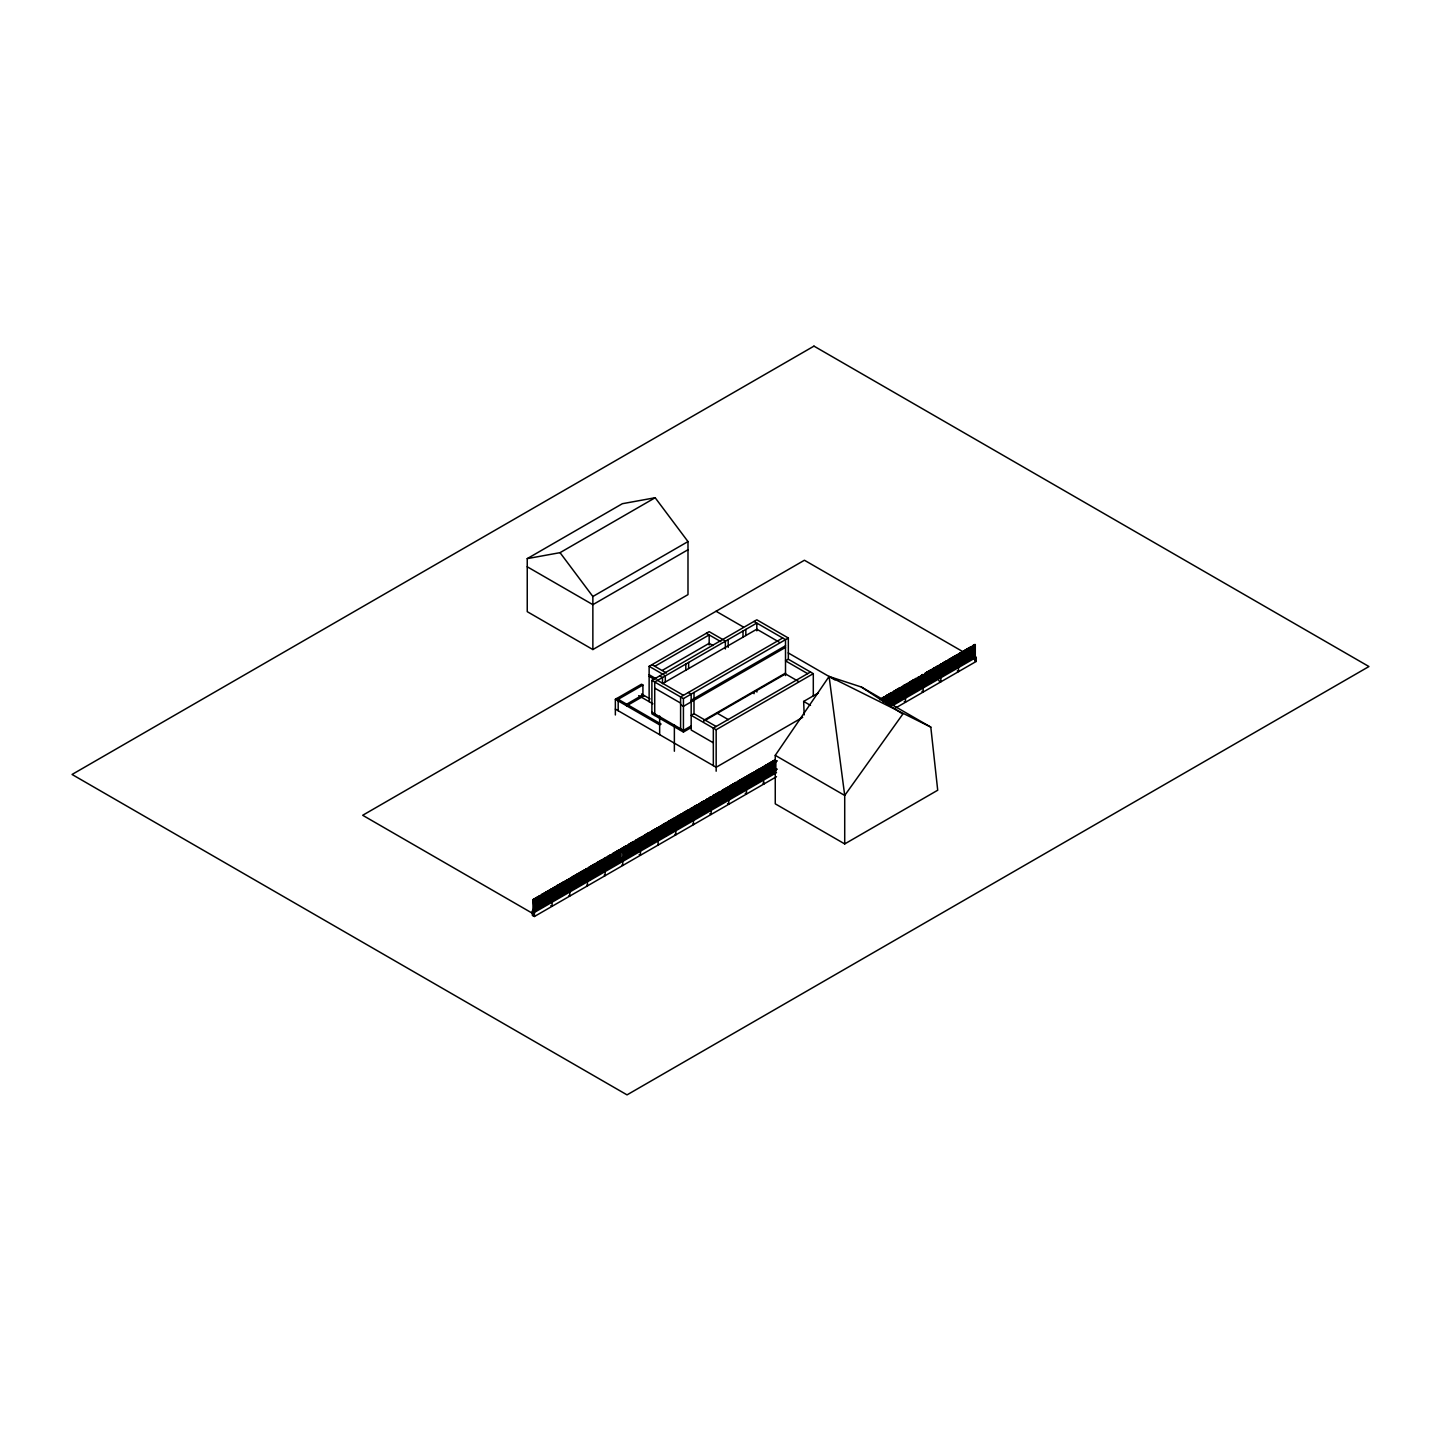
<?xml version="1.0" encoding="UTF-8"?>
<svg xmlns="http://www.w3.org/2000/svg" width="1441" height="1441" viewBox="0 0 1441 1441"><rect width="100%" height="100%" fill="white"/><g stroke="black" fill="none" stroke-linecap="round" stroke-linejoin="round"><path stroke-width="1.5" d="M775.258 755.354L829.097 676.477L861.34 687.015L930.796 727.111L937.713 790.226L844.714 843.922L775.258 803.826L775.258 755.354L844.714 795.45L844.714 843.922M527.244 558.622L622.368 503.702L655.169 497.739L687.987 541.582L687.987 594.629L592.863 649.549L527.244 611.668L527.244 558.622L560.045 552.66L655.169 497.739M592.863 649.549L592.863 596.502L687.987 541.582M687.987 549.741L592.863 604.662L527.244 566.781M649.134 701.659L649.134 666.318L709.17 631.644L724.211 640.344M654.79 666.318L709.17 634.923L709.17 644.956M662.554 670.245L709.17 643.316L713.043 645.568M615.361 714.97L615.361 699.299L641.515 684.205L642.92 685.015L642.92 694.814L625.808 704.703M618.189 699.299L642.92 685.015M691.176 727.561L683.43 732.046L651.89 713.853L651.89 680.386L756.813 619.81L788.335 638.021L788.335 659.239L813.3 673.649L813.3 695.733M619.612 700.11L618.189 700.938L618.189 710.719M626.601 705.856L644.343 695.625M782.679 638.021L680.602 696.958L680.602 730.407M651.89 680.386L683.43 698.579L788.335 638.021M691.176 700.218L785.507 645.766M785.507 647.405L683.43 706.342L680.602 704.703M716.159 726.48L694.004 713.691L691.176 715.33L716.159 729.74L813.3 673.649M788.335 659.239L785.507 660.861L807.644 673.649M691.176 725.94L683.43 730.407L651.89 712.214M703.748 720.32L785.507 673.109M703.73 721.148L785.507 673.92L798.422 681.377M810.472 672.01L713.331 728.101L713.331 765.657M804.168 714.916L803.664 701.425L818.362 692.941M802.691 717.33L716.159 767.278L615.361 709.098M533.188 915.774L533.368 899.346L533.548 915.972M550.678 889.349L552.696 888.593L549.165 890.304L550.858 889.655L550.678 901.598L552.101 902.21L552.101 906.281L550.858 905.578M566.979 892.501L565.286 893.168L566.979 892.501L566.835 880.109L570.366 878.398L567.124 880.271L567.322 892.303L570.582 890.43L570.294 878.848L568.889 879.658L570.294 878.848M586.379 868.743L586.559 881.298M604.391 858.746L604.229 871.085M621.359 848.551C627.069 845.885 616.208 851.397 621.719 848.749M674.37 830.178L674.37 817.948L676.387 817.191L672.857 818.902L674.73 818.146M692.581 820.091L692.04 807.735L694.058 806.978L690.527 808.689L692.22 808.041M709.819 809.716L710.071 797.341L709.711 809.788M727.921 799.683L727.381 787.326L729.398 786.588L725.868 788.299L727.561 787.633M745.411 776.933C739.809 780.5 750.473 774.465 745.375 777.023L745.754 789.38M762.829 779.113L763.082 766.72L762.721 779.167M886.413 695.517L886.935 703.784M904.426 685.123C898.842 688.69 909.505 682.656 904.408 685.214L904.426 697.768M904.426 686.745L921.754 676.748C925.68 671.272 918.511 677.828 921.934 675.415M939.532 677.09L939.766 664.715L939.946 677.252M957.617 667.057L957.094 654.718L959.112 653.962L955.563 655.673L957.274 655.025M533.332 899.454L535.025 898.806L534.953 910.676L532.305 911.18L532.305 915.269L534.431 916.494L776.501 776.717M541.78 894.573C538.952 892.105 543.905 923.663 542.338 894.987L544.032 894.339L542.338 894.987M557.685 885.386C554.857 882.919 559.81 914.477 558.243 885.801L559.955 885.152L558.243 885.801M566.493 880.307C564.62 879.875 568.511 886.179 566.493 891.727L565.07 892.555M573.608 876.2C570.78 873.732 575.734 905.29 574.166 876.614L575.86 875.966L574.166 876.614M580.633 872.129C578.291 870.778 584.596 882.991 579.228 884.378M586.343 868.851C591.458 866.437 581.011 871.715 586.199 869.247M589.513 867.014C586.685 864.546 591.639 896.104 590.071 867.428L591.765 866.78L590.071 867.428M596.556 862.961C594.25 861.862 600.231 872.616 595.421 875.353M603.869 859.052C598.681 861.52 609.129 856.242 604.013 858.638M605.778 857.629C608.66 854.351 603.203 867.176 605.922 870.022L602.392 871.751L605.922 870.022M612.461 853.774C610.588 853.324 614.478 859.629 612.461 865.194L611.056 866.005L612.461 865.194M628.366 844.588C626.493 844.138 630.383 850.442 628.366 856.008L626.961 856.819L628.366 856.008M635.409 840.517C633.536 840.085 637.426 846.389 635.409 851.937L633.986 852.766L635.409 851.937M639.354 838.248C644.469 835.834 633.842 841.202 639.39 838.554M644.289 835.402C642.416 834.969 646.307 841.256 644.289 846.822L642.866 847.632M651.314 831.331C649.441 830.899 653.331 837.203 651.314 842.751L649.909 843.579M657.024 828.035L658.717 827.386L658.645 839.256L655.673 841.31L658.933 839.419L658.987 827.638L660.68 826.99L658.987 827.638M660.194 826.215C658.321 825.783 662.212 832.069 660.194 837.635L658.771 838.446L660.194 837.635M660.536 826.017L662.23 825.351L660.825 826.179L660.68 838.41L659.276 839.22L660.41 838.248L660.825 826.179M667.237 822.145C665.364 821.712 669.254 828.017 667.237 833.564L665.814 834.393M683.142 812.958C681.269 812.526 685.159 818.83 683.142 824.378L681.719 825.207L683.142 824.378M690.185 808.905C688.312 808.455 692.202 814.759 690.185 820.325L688.762 821.136L690.185 820.325M699.047 803.772C697.174 803.339 701.065 809.644 699.047 815.192L697.642 816.02M699.389 803.574C702.289 800.295 696.832 813.12 699.551 815.966L697.858 816.633L699.263 815.804L699.335 803.934M706.09 799.719C704.217 799.287 708.107 805.573 706.09 811.139L704.667 811.949L706.09 811.139M710.035 797.431C715.15 795.018 704.703 800.313 709.891 797.846M713.205 795.612C710.377 793.126 715.33 824.702 713.763 796.008L715.457 795.36L713.763 796.008M721.995 790.533C720.122 790.1 724.012 796.387 721.995 801.953L720.59 802.763M737.918 781.346C736.045 780.914 739.935 787.2 737.918 792.766L736.495 793.577L737.918 792.766M753.823 772.16C751.95 771.728 755.841 778.014 753.823 783.58L752.4 784.39M754.165 771.962L755.859 771.295L754.454 772.124L754.309 784.354L752.904 785.165L754.039 784.192L754.454 772.124M760.848 768.089C758.993 767.657 762.883 773.961 760.848 779.509L759.443 780.338L760.848 779.509M763.046 766.828C768.161 764.432 757.534 769.782 763.082 767.134M767.963 763.982C765.621 762.631 771.926 774.826 766.558 776.231M879.622 699.533L881.316 698.867L879.893 699.696M881.37 698.507L883.063 697.858L881.658 698.669M886.413 703.37L886.593 695.427C892.033 692.995 881.19 698.381 886.773 695.733M893.42 691.554C891.547 691.122 895.437 697.426 893.42 702.974L892.015 703.802M902.21 686.474C900.355 686.042 904.227 692.346 902.21 697.912L900.805 698.723L902.21 697.912M909.325 682.368C907.47 681.935 911.342 688.24 909.325 693.787L907.92 694.616M916.368 678.315C914.062 677.216 920.06 687.969 915.233 690.707M918.133 677.288C916.26 676.856 920.151 683.16 918.133 688.726L916.71 689.537L918.133 688.726M918.475 677.09L920.169 676.441L918.764 677.252L918.619 689.5L917.215 690.311L918.331 689.338L918.764 677.252M925.248 673.181C923.375 672.749 927.265 679.053 925.248 684.601L923.825 685.43L925.248 684.601M932.273 669.128C930.4 668.696 934.29 674.982 932.273 680.548L930.868 681.359L932.273 680.548M934.38 667.904C937.334 664.643 931.607 677.306 934.254 680.152L932.831 680.963L934.525 680.314L934.597 668.516L936.29 667.867L934.597 668.516M939.73 664.805C944.864 662.41 934.416 667.687 939.604 665.22M941.495 663.797L943.189 663.148L941.784 663.959L941.639 676.207L938.397 678.081L941.369 676.027L941.784 663.959M948.196 659.942C946.323 659.51 950.213 665.796 948.196 671.362L946.773 672.172L948.196 671.362M962.678 651.566L964.389 650.918L964.317 662.788L963.182 663.761L964.587 662.95L964.659 651.17L966.353 650.503L964.659 651.17M971.414 646.847L969.721 647.495L971.414 646.847L971.63 658.879L969.937 659.546L971.63 658.879M972.891 645.676C970.405 643.767 974.44 675.667 971.702 647.099L973.395 646.451L971.702 647.099M973.395 657.871L973.233 645.478L974.945 644.415L974.945 660.735L976.169 661.455L976.169 657.366L974.062 656.141M533.548 899.652L535.025 898.806M658.717 827.386L655.187 829.097L656.88 828.449M964.389 650.918L962.966 651.728L804.42 560.243L362.682 815.282L532.305 913.216M973.233 645.478L975.287 644.613L975.287 660.933M535.295 899.04C538.25 895.816 532.558 908.01 535.241 910.838L533.368 911.595M537.061 898.031C540.015 894.789 534.323 906.983 537.007 909.829L535.295 910.478L537.007 909.829M538.826 897.023L540.519 896.356L540.519 907.794C536.809 911.18 536.809 896.302 540.519 896.356M540.573 895.996C543.473 892.772 538.051 904.768 540.861 907.596L542.284 906.767M544.104 893.978C547.04 890.736 541.366 902.931 544.032 905.759L542.338 906.407L544.032 905.759M545.851 892.952C548.805 889.709 543.113 901.904 545.797 904.75L544.104 905.398L545.797 904.75M547.616 891.943C550.57 888.701 544.878 900.895 547.562 903.723L545.851 904.372L547.562 903.723M549.381 890.916C552.317 887.692 546.625 899.886 549.309 902.714L547.616 903.363L549.309 902.714M552.624 889.043C550.75 888.611 554.641 894.915 552.624 900.463L549.381 902.354L552.912 900.643L552.966 888.845L554.677 888.196L552.966 888.845M554.731 887.836L556.424 887.17L556.424 898.608C552.732 901.994 552.732 887.116 556.424 887.17M556.496 886.809C559.378 883.585 553.974 895.582 556.766 898.409L558.189 897.581M560.009 884.792C562.945 881.55 557.271 893.744 559.955 896.572L558.243 897.221L559.955 896.572M561.774 883.765C564.71 880.523 559.018 892.718 561.702 895.563L560.009 896.212L561.702 895.563M563.521 882.757C566.475 879.514 560.783 891.709 563.467 894.537L561.774 895.185L563.467 894.537M565.286 881.73C568.222 878.506 562.548 890.7 565.232 893.528L563.521 894.177L565.232 893.528M570.636 878.65L572.347 877.983L572.347 889.421C568.637 892.808 568.637 877.929 572.347 877.983M572.401 877.623C575.283 874.399 569.879 886.395 572.689 889.223L574.094 888.395M575.914 875.606C578.868 872.363 573.176 884.558 575.86 887.386L574.166 888.034L575.86 887.386M577.679 874.579C580.615 871.337 574.941 883.531 577.625 886.377L575.914 887.026L577.625 886.377M579.444 873.57C582.38 870.328 576.688 882.522 579.372 885.35L577.679 885.999L579.372 885.35M581.191 872.544C584.145 869.319 578.453 881.514 581.137 884.342L579.444 884.99L580.849 884.18L580.921 872.309M582.957 871.535L584.65 870.886L584.65 882.306C580.957 885.693 580.957 870.814 584.65 870.886M584.722 870.526C588.072 866.059 579.678 888.16 588.252 880.235C590.972 875.083 585.316 867.752 588.252 868.797M588.306 868.437C591.188 865.212 585.785 877.209 588.594 880.037L590.017 879.208M591.837 866.419C594.773 863.177 589.081 875.371 591.765 878.199L590.071 878.848L591.765 878.199M593.584 865.393C596.538 862.15 590.846 874.345 593.53 877.191L591.837 877.839L593.53 877.191M595.349 864.384C598.285 861.142 592.611 873.336 595.277 876.164L593.584 876.83L595.277 876.164M597.114 863.357C600.05 860.133 594.358 872.327 597.042 875.155L595.349 875.804L596.754 874.993L596.826 863.123M598.862 862.348L600.555 861.7L600.555 873.12C596.862 876.506 596.862 861.628 600.555 861.7M600.627 861.34C603.995 856.963 596.124 875.732 602.32 872.111L602.392 860.313L604.085 859.665L602.392 860.313M607.4 857.431C605.526 856.999 609.417 863.303 607.4 868.851L605.977 869.662L607.67 869.013L607.742 857.233L609.435 856.566L607.742 857.233M609.507 856.206C612.443 852.982 606.751 865.158 609.435 868.004L607.742 868.653L609.435 868.004M611.254 855.197C614.208 851.955 608.516 864.15 611.2 866.978L609.507 867.644L611.2 866.978M613.019 854.171C615.955 850.947 610.282 863.141 612.947 865.969L611.254 866.617L612.677 865.807L612.749 853.937M614.785 853.162L616.478 852.514L616.478 863.934C612.767 867.32 612.767 852.442 616.478 852.514M616.532 852.153C619.9 847.776 612.029 866.545 618.225 862.925L618.297 851.127L619.99 850.478L618.297 851.127M620.062 850.118C622.998 846.876 617.306 859.07 619.99 861.898L618.297 862.565L619.99 861.898M623.305 848.245C621.431 847.812 625.322 854.117 623.305 859.665L620.062 861.538L623.593 859.827L623.647 848.047L625.34 847.38L623.647 848.047M625.412 847.02C628.348 843.796 622.674 855.972 625.34 858.818L623.647 859.466L625.34 858.818M627.177 846.011C630.113 842.769 624.421 854.963 627.105 857.791L625.412 858.458L627.105 857.791M628.924 844.984C631.879 841.76 626.187 853.955 628.87 856.783L627.177 857.431L628.582 856.62L628.654 844.75M630.69 843.976L632.383 843.327L632.383 854.747C628.69 858.134 628.69 843.255 632.383 843.327M632.455 842.967C635.805 838.59 627.952 857.359 634.148 853.738L634.202 841.94L635.895 841.292L634.202 841.94M635.967 840.932C638.903 837.689 633.229 849.884 635.895 852.712L634.202 853.378L635.625 852.55L635.697 840.679M637.733 839.923C640.669 836.681 634.977 848.875 637.661 851.703L635.967 852.351L637.661 851.703M640.975 838.032C639.102 837.599 642.992 843.904 640.975 849.47L637.733 851.343L641.263 849.632L641.317 837.833L643.01 837.185L641.317 837.833M643.082 836.825C646.018 833.582 640.344 845.777 643.01 848.605L641.317 849.271L643.01 848.605M644.847 835.798C647.784 832.574 642.092 844.768 644.775 847.596L643.082 848.245L644.487 847.434L644.559 835.564M646.595 834.789L648.288 834.141L648.288 845.561C644.595 848.947 644.595 834.069 648.288 834.141M648.36 833.781C651.242 830.556 645.838 842.535 648.648 845.363L650.053 844.552L650.125 832.754L651.818 832.105L650.125 832.754M651.872 831.745C654.826 828.503 649.134 840.697 651.818 843.525L650.125 844.192L651.53 843.363L651.602 831.493M653.638 830.736C656.574 827.494 650.9 839.689 653.566 842.517L651.872 843.165L653.566 842.517M655.403 829.71C658.339 826.468 652.647 838.662 655.331 841.508L653.638 842.156L655.331 841.508M662.158 825.801C660.248 825.351 664.355 831.853 662.446 837.401L660.753 838.05L662.446 837.401M662.518 825.603L664.211 824.954L664.211 836.374C660.5 839.761 660.5 824.882 664.211 824.954M664.265 824.594C667.147 821.37 661.743 833.348 664.553 836.176L665.958 835.366L666.03 823.568L667.723 822.919L666.03 823.568M667.795 822.559C670.731 819.317 665.04 831.511 667.723 834.339L666.03 835.005L667.435 834.177L667.507 822.307M669.543 821.55C672.497 818.308 666.805 830.502 669.489 833.33L667.795 833.979L669.489 833.33M671.308 820.523C674.244 817.281 668.57 829.476 671.236 832.322L669.543 832.97L671.236 832.322M673.073 819.515C676.009 816.272 670.317 828.467 673.001 831.295L671.308 831.961L673.001 831.295M676.315 817.641C674.442 817.209 678.333 823.495 676.315 829.061L673.073 830.935L676.604 829.223L676.658 817.443L678.351 816.777L676.658 817.443M678.423 816.417L680.116 815.768L680.116 827.188C676.423 830.592 676.423 815.696 680.116 815.768M680.188 815.408C683.07 812.184 677.648 824.162 680.458 826.99L681.881 826.179L681.935 814.381L683.628 813.733L681.935 814.381M683.7 813.372C686.636 810.13 680.963 822.325 683.628 825.153L681.935 825.819L683.358 824.991L683.43 813.12M685.466 812.364C688.402 809.121 682.71 821.316 685.394 824.144L683.7 824.792L685.394 824.144M687.213 811.337C690.167 808.113 684.475 820.289 687.159 823.135L685.466 823.784L687.159 823.135M688.978 810.328C691.914 807.086 686.24 819.281 688.906 822.109L687.213 822.775L688.906 822.109M690.743 809.302C693.679 806.077 687.987 818.272 690.671 821.1L688.978 821.748L690.383 820.938L690.455 809.067M693.986 807.428C692.076 806.978 696.183 813.481 694.274 819.028L690.743 820.74L694.274 819.028M694.328 807.23L696.021 806.582L696.021 818.002C692.328 821.406 692.328 806.51 696.021 806.582M696.093 806.221C698.975 802.997 693.571 814.976 696.381 817.804L697.786 816.993L697.858 805.195L699.551 804.546L697.858 805.195M701.028 803.376C699.155 802.943 703.046 809.248 701.028 814.795L699.606 815.606L701.299 814.958L701.371 803.177L703.064 802.511L701.371 803.177M703.136 802.151C706.072 798.926 700.38 811.103 703.064 813.949L701.371 814.597L703.064 813.949M704.883 801.142C707.837 797.9 702.145 810.094 704.829 812.922L703.136 813.589L704.829 812.922M706.378 799.881L706.306 811.751L704.883 812.562L706.576 811.913L706.648 800.115L708.053 799.305L708.342 810.905L706.648 811.553L708.342 810.905M708.414 799.107C711.764 794.639 703.37 816.741 711.944 808.815C714.664 803.664 708.99 796.351 711.944 797.395M711.998 797.035C714.88 793.811 709.476 805.789 712.286 808.617L713.691 807.807M715.529 795C718.465 791.757 712.773 803.952 715.457 806.78L713.763 807.446L715.457 806.78M717.276 793.991C720.23 790.749 714.538 802.943 717.222 805.771L715.529 806.42L717.222 805.771M719.041 792.964C721.977 789.74 716.303 801.935 718.969 804.762L717.276 805.411L718.969 804.762M720.788 791.956C723.742 788.713 718.05 800.908 720.734 803.736L719.041 804.402L720.734 803.736M722.283 790.695L722.211 802.565L720.788 803.376L722.499 802.727L722.553 790.929L723.976 790.118L724.247 801.718L722.553 802.367L724.247 801.718M724.319 789.92C727.687 785.561 719.816 804.312 726.012 800.692L726.066 788.911L727.777 788.245L726.066 788.911M729.668 786.822C732.622 783.598 726.93 795.792 729.614 798.62L726.066 800.331L729.614 798.62M731.434 785.813C734.37 782.571 728.696 794.766 731.362 797.612L729.668 798.26L731.362 797.612M733.181 784.805C736.135 781.562 730.443 793.757 733.127 796.585L731.434 797.233L733.127 796.585M734.946 783.778C737.9 780.554 732.208 792.748 734.892 795.576L733.181 796.225L734.892 795.576M736.711 782.769C739.647 779.527 733.973 791.721 736.639 794.549L734.946 795.216L736.639 794.549M738.188 781.508L738.116 793.379L736.711 794.189L738.404 793.541L738.458 781.761L739.881 780.932L740.17 792.532L738.458 793.18L740.17 792.532M740.224 780.734C743.592 776.375 735.721 795.126 741.917 791.505L741.989 779.725L743.682 779.059L741.989 779.725M743.736 778.698C746.69 775.474 740.998 787.669 743.682 790.497L741.989 791.145L743.682 790.497M746.996 776.825C745.123 776.393 749.014 782.697 746.996 788.245L743.736 790.136L747.285 788.425L747.339 776.627L749.032 775.979L747.339 776.627M749.104 775.618C752.04 772.376 746.366 784.57 749.032 787.398L747.339 788.047L749.032 787.398M750.851 774.592C753.805 771.367 748.113 783.562 750.797 786.39L749.104 787.038L750.797 786.39M752.616 773.583C755.57 770.341 749.878 782.535 752.562 785.363L750.851 786.029L752.562 785.363M756.075 771.908L754.382 772.574L756.075 771.908L756.075 783.346L754.382 783.994L756.075 783.346M756.129 771.547C759.497 767.188 751.644 785.939 757.84 782.319L757.894 770.539L759.587 769.89L757.894 770.539M759.659 769.512C762.595 766.288 756.921 778.482 759.587 781.31L757.894 781.959L759.587 781.31M761.406 768.503C764.36 765.261 758.668 777.456 761.352 780.283L759.659 780.95L761.064 780.121L761.136 768.251M764.667 766.63C762.793 766.198 766.684 772.502 764.667 778.05L761.406 779.923L764.955 778.212L765.009 766.432L766.702 765.765L765.009 766.432M766.774 765.405C769.71 762.181 764.036 774.375 766.702 777.203L765.009 777.852L766.702 777.203M768.521 764.396C771.475 761.154 765.783 773.349 768.467 776.177L766.774 776.843L768.179 776.015L768.251 764.144M770.233 775.168L768.521 775.816L770.233 775.168L770.287 763.388L771.71 762.559L771.98 774.159L770.287 774.808L771.98 774.159M772.052 762.361C775.42 758.002 767.549 776.753 773.745 773.133L773.799 761.352L775.51 760.704L773.799 761.352M883.351 698.11C887.26 695.967 880.523 699.443 883.351 701.911M885.098 697.084C888.971 694.868 882.162 698.741 885.044 701.263M888.358 695.21C886.359 695.066 890.574 699.047 888.358 704.739M888.701 695.012C891.727 691.95 885.855 701.767 888.701 704.541M890.466 694.004C893.402 690.761 887.71 702.956 890.394 705.784M892.213 692.977C895.167 689.753 889.475 701.947 892.159 704.775L890.736 705.586L890.736 694.166M893.708 691.716L893.636 703.586L892.213 704.415L893.906 703.748L893.978 691.968L895.383 691.158L895.672 702.74L893.978 703.388L895.672 702.74M895.744 690.96C899.112 686.582 891.24 705.351 897.437 701.731L897.491 689.933L899.184 689.284L897.491 689.933M899.256 688.924C902.192 685.682 896.518 697.876 899.184 700.704L897.491 701.371L899.184 700.704M901.021 687.897C903.957 684.673 898.265 696.868 900.949 699.696L899.256 700.344L900.949 699.696M902.768 686.889C905.723 683.646 900.031 695.841 902.714 698.687L901.021 699.335L902.426 698.507L902.498 686.636M906.029 685.015C904.155 684.583 908.046 690.887 906.029 696.435L902.768 698.309L906.299 696.597L906.371 684.817L908.064 684.169L906.371 684.817M908.136 683.791C911.072 680.566 905.38 692.761 908.064 695.589L906.371 696.237L908.064 695.589M909.613 682.53L909.541 694.4L908.136 695.228L909.829 694.562L909.883 682.782L911.306 681.971L911.577 693.553L909.883 694.202L911.577 693.553M911.649 681.773C915.017 677.396 907.146 696.165 913.342 692.545L913.414 680.746L915.107 680.098L913.414 680.746M915.161 679.738C918.115 676.495 912.423 688.69 915.107 691.518L913.414 692.184L915.107 691.518M916.926 678.711C919.862 675.487 914.188 687.681 916.854 690.509L915.161 691.158L916.584 690.347L916.656 678.477M920.097 676.892C918.223 676.459 922.114 682.764 920.097 688.312L918.692 689.122L920.385 688.474L920.439 676.694L922.132 676.027L920.439 676.694M923.699 674.82C921.826 674.37 925.716 680.674 923.699 686.24L920.439 688.114L923.969 686.402L924.041 674.604L925.734 673.956L924.041 674.604M925.518 673.343L925.446 685.214L924.041 686.042L925.734 685.394L925.806 673.595L927.211 672.785L927.5 684.367L925.806 685.015L927.5 684.367M927.554 672.587C930.922 668.21 923.051 686.979 929.247 683.358L929.319 671.56L931.012 670.912L929.319 671.56M931.084 670.551C934.02 667.309 928.328 679.504 931.012 682.332L929.319 682.998L931.012 682.332M932.831 669.543C935.785 666.3 930.093 678.495 932.777 681.323L931.084 681.971L932.489 681.161L932.561 669.29M936.362 667.507C939.298 664.265 933.606 676.459 936.29 679.287L934.597 679.936L936.29 679.287M938.109 666.481C941.063 663.256 935.371 675.451 938.055 678.279L936.362 678.927L938.055 678.279M943.405 663.761L941.712 664.409L943.405 663.761L943.405 675.181L941.712 675.829L943.405 675.181M943.477 663.4C946.827 659.023 938.974 677.792 945.17 674.172L945.224 662.374L946.917 661.725L945.224 662.374M946.989 661.365C949.925 658.123 944.251 670.317 946.917 673.145L945.224 673.812L946.917 673.145M948.754 660.356C951.69 657.114 945.998 669.308 948.682 672.136L946.989 672.785L948.394 671.974L948.466 660.104M950.502 659.33C953.456 656.087 947.764 668.282 950.448 671.128L948.754 671.776L950.448 671.128M952.267 658.321C955.203 655.079 949.529 667.273 952.195 670.101L950.502 670.749L952.195 670.101M953.96 669.092L952.267 669.741L953.96 669.092L954.032 657.294L955.437 656.484L955.725 668.066L954.032 668.732L955.725 668.066M955.779 656.285C959.13 651.818 950.736 673.92 959.31 665.994C962.03 660.843 956.374 653.512 959.31 654.574M959.382 654.214C962.75 649.837 954.879 668.606 961.075 664.985L961.147 653.187L962.84 652.539L961.147 653.187M962.894 652.179C965.848 648.936 960.156 661.131 962.84 663.959L961.147 664.625L962.84 663.959M966.425 650.143C969.361 646.901 963.669 659.095 966.353 661.941L964.659 662.59L966.353 661.941M968.172 649.134C971.126 645.892 965.434 658.087 968.118 660.915L966.425 661.581L968.118 660.915M969.937 648.108C972.873 644.884 967.199 657.078 969.865 659.906L968.172 660.554L969.865 659.906M567.322 880.883C569.195 877.047 565.304 889.89 567.322 892.303M706.648 800.115L708.342 799.467M722.553 790.929L724.247 790.28M738.458 781.761L740.17 781.094M770.287 763.388L771.98 762.721M893.978 691.968L895.672 691.32M909.883 682.782L911.577 682.133M925.806 673.595L927.5 672.947M940.234 665.598C941.91 661.563 938.83 675.685 939.766 676.946M954.032 657.294L955.725 656.646M572.563 878.362L584.091 871.697M590.216 868.148L586.379 870.382L639.39 840.175M595.998 864.816L621.359 850.586M607.886 857.953L604.391 860.385M611.741 855.738L639.39 840.589M639.39 839.779L647.081 835.33M650.936 833.114L656.7 829.782L657.06 827.945L657.06 840.589M657.06 829.566L692.04 809.77M694.328 808.059L702.019 803.61M710.071 798.962L713.907 796.747M717.762 794.513L727.381 788.966M749.248 776.339L745.754 778.77M753.103 774.123L756.957 771.89M764.991 767.242L768.846 765.027M772.7 762.811L776.537 760.578M882.558 699.371L904.426 687.555M892.537 693.625L898.301 690.275M922.096 676.55L925.951 674.316M929.805 672.1L935.569 668.768M943.621 664.121L939.766 666.336L975.107 646.343L957.797 656.339M947.476 661.905L974.764 646.559M568.709 880.991L533.368 900.985L568.709 881.388M586.379 870.778L568.709 880.577M639.732 839.977L674.73 819.785M692.743 809.374L762.721 768.557M776.897 760.794L763.082 768.359M882.558 699.786L886.773 697.354M939.766 666.751L886.773 696.958M586.379 871.193L551.399 890.988M639.732 840.391L657.06 830.394M657.402 830.178L674.37 819.983M692.743 809.77L710.071 799.773M710.413 799.575L727.741 789.578M728.083 789.38L745.051 779.167M763.082 769.17L728.083 788.966M763.424 768.972L776.897 761.19M882.919 699.984L886.413 697.552M904.786 687.357L922.096 677.36M922.456 677.162L939.766 667.165M940.126 666.949L957.094 656.754M657.06 837.725L660.897 835.51M939.766 674.514L943.621 672.281M551.038 899.346L533.368 909.145M568.709 889.151L551.038 898.95M569.051 888.935L586.379 878.938M586.721 878.74L604.049 868.743M621.719 858.548L604.049 868.329M639.39 848.335L621.719 858.134M639.732 848.137L674.73 827.945M692.4 817.731L674.73 827.53M692.743 817.533L710.071 807.536M710.413 807.338L727.741 797.341M728.083 797.125L745.411 787.128M763.082 776.933L745.411 786.732M763.424 776.717L776.897 768.954M889.043 704.199L904.426 695.319M904.786 695.12L922.096 685.123M922.456 684.907L957.436 664.715M568.709 889.547L550.678 899.148M569.051 889.349L586.379 879.352M586.721 879.154L603.689 868.941M639.39 848.749L621.359 858.332M639.732 848.551L657.06 838.554M657.402 838.338L674.37 828.143M692.4 818.146L674.37 827.728M692.743 817.948L710.071 807.951M710.413 807.735L727.741 797.738M728.083 797.539L745.051 787.344M763.082 777.329L745.051 786.93M763.424 777.131L776.897 769.35M889.043 704.613L904.426 695.733M904.786 695.517L922.096 685.52M922.456 685.322L939.766 675.325M940.126 675.127L957.094 664.913M532.305 911.18L539.366 907.11M544.68 904.047L549.976 900.985M611.813 865.284L602.986 870.382L605.112 871.607L605.112 875.678L604.229 875.173M624.187 858.134L620.657 860.169L622.782 861.394L622.782 865.483L621.9 864.978M647.153 844.876L652.467 841.814M657.762 838.752L664.823 834.663M675.433 828.557L684.259 823.441M693.103 818.344L696.633 816.308M723.148 800.998L726.678 798.962L728.804 800.187L728.804 804.276L727.561 803.556M731.974 795.9L739.053 791.83M747.879 786.732L751.409 784.679M765.549 776.519L769.08 774.483M917.503 688.78L921.051 686.745L923.159 687.969L923.159 692.058L921.934 691.338M922.816 685.736L926.347 683.682M935.173 678.585L938.721 676.55L940.829 677.774L940.829 681.845L938.721 680.62M965.218 661.239L968.748 659.203M534.737 910.064C532.882 913.882 536.773 901.057 534.737 898.644M535.097 909.865L536.791 909.217L535.368 910.028M540.015 907.019L538.61 907.83L540.303 907.182M551.002 900.679L552.696 900.031L551.291 900.841M558.045 896.608L559.738 895.96L558.315 896.77M562.963 893.762L561.558 894.573L563.251 893.924M570.078 889.655L568.673 890.466L570.366 889.817M575.355 886.611L573.95 887.422L575.643 886.773M580.993 883.369L582.686 882.721L581.263 883.531M587.748 879.46L586.343 880.271L588.036 879.622M588.108 879.262L589.801 878.596L588.378 879.424M612.803 864.996L614.496 864.348L613.091 865.158M617.739 862.15L616.334 862.961L618.027 862.312M630.131 854.999L628.726 855.81L630.419 855.161M635.751 851.739L637.444 851.091L636.039 851.901M642.524 847.83L641.101 848.659L642.812 847.992M654.844 840.733L653.421 841.544L655.115 840.896M667.579 833.366L669.272 832.718L667.849 833.528M672.515 830.52L671.092 831.349L672.785 830.682M684.907 823.369L683.484 824.18L685.177 823.531M690.527 820.127L692.22 819.479L690.797 820.289M697.3 816.218L695.877 817.029L697.57 816.381M702.578 813.174L701.155 813.985L702.848 813.336M714.97 806.005L713.547 806.834L715.24 806.185M715.312 805.807L717.006 805.159L715.583 805.969M720.248 802.961L718.825 803.79L720.518 803.123M722.337 801.754L724.048 801.106L722.625 801.917M727.273 798.908L725.868 799.719L727.561 799.071M744.943 788.695C743.268 792.73 746.348 778.608 745.411 777.329M745.375 788.461L747.068 787.813L745.645 788.623M757.336 781.544L755.931 782.355L757.624 781.706M762.613 778.5L761.208 779.311L762.901 778.662M769.728 774.393L768.323 775.204L770.016 774.556M775.006 771.349L773.601 772.16L775.294 771.511M896.932 700.956L895.527 701.767L897.221 701.119M902.57 697.696L904.264 697.048L902.841 697.858M909.685 693.589L911.378 692.941L909.955 693.751M914.603 690.743L913.198 691.572L914.891 690.905M919.88 687.699L918.475 688.51L920.169 687.861M926.995 683.592L925.59 684.403L927.283 683.755M932.615 680.35L934.326 679.702L932.903 680.512M939.73 676.243L941.441 675.595L940.018 676.405M944.666 673.397L943.261 674.208L944.954 673.559M956.986 666.282L955.563 667.093L957.274 666.444M962.336 663.184L960.931 664.013L962.624 663.346M962.678 662.986L964.389 662.338L962.966 663.148M964.443 661.977L966.136 661.329L964.731 662.139M969.379 659.131L967.956 659.942L969.667 659.294M974.656 656.087L973.233 656.898L974.945 656.249M540.645 906.983L541.78 905.993M550.858 901.075L549.165 901.742M563.593 893.726L564.728 892.754M565.358 892.718L566.493 891.727M568.529 890.88L566.835 891.529M570.708 889.619L571.843 888.647M618.369 862.114L619.504 861.124M625.484 858.007L626.619 857.017M643.154 847.794L644.289 846.822M650.179 843.742L651.314 842.751M653.367 841.904L651.656 842.553M665.76 834.753L664.049 835.402M666.102 834.555L667.237 833.564M673.127 830.484L674.262 829.512M680.242 826.377L681.377 825.405M697.912 816.182L699.047 815.192M708.125 810.292L706.432 810.941M720.86 802.925L721.995 801.953M727.975 798.818L729.11 797.846M735.018 794.766L736.153 793.775M752.688 784.552L753.823 783.58M892.285 703.965L893.42 702.974M895.455 702.127L893.762 702.776M907.848 694.976L906.155 695.625M908.208 694.778L909.325 693.787M922.348 686.6L923.483 685.628M950.231 670.515L948.538 671.164M970.009 659.095L971.144 658.105M538.826 908.442L540.519 907.794M541.996 906.605L540.861 907.596M554.731 899.256L556.424 898.608M557.901 897.419L556.766 898.409M567.052 892.141L570.582 890.43M570.636 890.07L572.347 889.421M573.806 888.232L572.689 889.223M582.957 882.955L584.65 882.306M584.722 881.946L588.252 880.235M589.729 879.046L588.594 880.037M598.862 873.768L600.555 873.12M600.627 872.76L602.32 872.111M614.785 864.582L616.478 863.934M616.532 863.573L618.225 862.925M630.69 855.396L632.383 854.747M632.455 854.387L634.148 853.738M646.595 846.209L648.288 845.561M650.053 844.552L648.648 845.363M662.518 837.023L664.211 836.374M665.958 835.366L664.553 836.176M678.423 827.836L680.116 827.188M681.881 826.179L680.458 826.99M694.328 818.65L696.021 818.002M697.786 816.993L696.381 817.804M708.414 810.526L711.944 808.815M713.421 807.644L712.286 808.617M724.319 801.34L726.012 800.692M740.224 792.154L741.917 791.505M756.129 782.967L757.84 782.319M772.052 773.799L773.745 773.133M890.466 705.424L891.871 704.613L891.871 693.175M895.744 702.379L897.437 701.731M911.649 693.193L913.342 692.545M927.554 684.007L929.247 683.358M943.477 674.82L945.17 674.172M955.779 667.705L959.31 665.994M959.382 665.634L961.075 664.985M971.702 658.519L973.107 657.708M974.945 656.646L973.45 657.51L975.287 656.862M538.754 908.803L537.061 909.451L538.754 908.803L538.484 897.221M554.677 899.616L552.966 900.265L554.677 899.616L554.389 888.034M582.885 883.315L581.191 883.981L582.885 883.315L582.614 871.733M598.808 874.147L597.114 874.795L598.808 874.147L598.519 862.547M614.713 864.96L613.019 865.609L614.713 864.96L614.424 853.36M630.618 855.774L628.924 856.422L630.618 855.774L630.347 844.174M646.541 846.587L644.847 847.236L646.541 846.587L646.252 834.987M678.351 828.215L676.658 828.863L678.351 828.215L678.081 816.615M775.51 772.124L773.799 772.772L775.51 772.124L775.564 760.326L775.564 771.764M533.188 899.454L534.431 912.405L776.501 772.646M893.132 705.315L976.169 657.366M894.897 708.378L976.169 661.455M930.796 727.111L829.097 676.477L844.714 795.45L902.805 714.106L861.34 687.015M974.764 654.304L957.436 664.301M974.764 654.718L957.094 664.499M974.764 656.754L975.107 644.721M967.613 660.14L966.209 660.969M957.436 666.751L957.905 655.385M956.392 666.336L958.499 667.561L958.499 671.65L957.274 670.93M955.221 667.291L953.816 668.12M937.551 677.504L936.146 678.315M904.264 685.214L904.426 697.354M904.426 685.52L904.083 686.943M903.381 696.958L905.488 698.165L905.488 702.253L904.264 701.533M900.463 698.921L899.04 699.732M886.593 695.427L887.224 703.802M753.985 621.449L785.507 639.642L785.507 675.559M778.987 642.002L756.813 629.195L662.482 683.664L662.482 677.54L659.654 675.901M716.069 611.254L743.376 627.015M788.209 652.899L835.005 679.918M706.342 633.283L720.806 641.641M803.664 701.425L810.508 705.388M651.962 664.679L666.426 673.037M649.134 666.318L664.175 675M688.366 692.473L691.176 694.112L691.176 730.011L713.331 742.799M717.33 713.277L728.407 719.671M649.134 674.73L656.646 679.071M657.546 680.386L683.43 695.319M649.134 676.351L654.772 679.612M654.718 688.132L680.602 703.082M641.515 693.986L650.053 698.921M762.901 766.828L763.424 779.167M638.687 695.625L652.899 703.82M763.082 778.969L764.144 783.868L762.901 783.147M616.784 698.489L661.077 724.048L659.654 724.877L615.361 699.299M750.311 785.615L748.888 786.426M744.349 788.767L746.474 789.992L746.474 794.063L745.231 793.361M725.525 799.917L724.102 800.728M713.205 807.032L711.782 807.843M710.071 809.572L710.521 798.206M709.008 809.176L711.134 810.382L711.134 814.471L709.891 813.751M695.535 817.227L694.112 818.056M692.4 819.785L692.851 808.419M691.338 819.371L693.463 820.595L693.463 824.666L692.581 824.162M674.55 817.84L675.072 830.178M677.864 827.44L676.441 828.251M673.668 829.566L675.793 830.791L675.793 834.879L674.91 834.357M657.06 828.341L657.06 840.175M657.024 839.473L658.717 838.806L658.429 827.224M655.997 839.779L658.123 841.004L658.123 845.074M639.21 838.248L639.732 850.586M638.327 849.974L640.452 851.199L640.452 855.27L639.21 854.567M621.972 848.605L622.062 860.781M622.062 850.172L639.029 839.977C639.606 831.259 639.48 858.368 639.029 848.551M623.088 859.052L621.683 859.863M621.359 858.746L603.689 868.545M603.689 860.781L586.019 870.58M610.696 866.203L609.291 867.032M602.176 871.139L603.869 870.472L603.581 858.89M593.026 876.416L591.621 877.227M586.379 880.991L586.829 869.625M586.127 881.135L587.442 881.802L587.442 885.891L586.559 885.368M568.889 891.493L568.709 878.938L568.348 891.385M568.889 895.582L569.771 896.086L569.771 891.997L568.456 891.331L568.889 879.244M568.709 891.186L569.159 879.821M550.678 891.385L533.368 901.382M555.938 897.833L554.515 898.644M550.678 899.562L533.368 909.559M551.038 901.382L550.858 889.241L551.038 901.796M548.823 901.94L547.4 902.75M538.268 908.028L536.845 908.839M560.045 552.66L592.863 596.502M973.522 645.64L973.738 657.672M971.973 647.261L971.973 658.681M971.144 646.685L971.342 658.717M970.225 648.27L970.225 659.708M969.595 648.306L969.595 659.744M968.46 649.297L968.46 660.717M967.83 649.333L967.83 660.753M966.695 650.305L966.695 661.743M966.064 650.341L966.064 661.779M964.948 651.332L964.948 662.752M964.101 650.756L964.101 662.176M963.182 652.341L963.182 663.761M962.552 652.377L962.552 663.797M961.417 653.349L961.417 664.787M960.787 653.385L960.787 664.823M959.67 654.376L959.67 665.796M959.04 654.412L959.04 665.832M956.067 656.448L956.067 667.867M955.437 656.484L955.437 667.904M954.302 657.456L954.302 668.894M953.672 657.492L953.672 668.93M952.555 658.483L952.555 669.903M951.925 658.519L951.925 669.939M950.79 659.492L950.79 670.93M950.159 659.528L950.159 670.966M949.025 660.518L949.025 671.938M947.277 661.527L947.277 672.947M946.647 661.563L946.647 672.983M945.512 662.536L945.512 673.974M944.882 662.572L944.882 674.01M943.747 663.562L943.747 674.982M943.116 663.599L943.116 675.018M942 664.571L942 675.991M941.153 663.995L941.153 675.415M939.766 664.715L939.766 677.36M938.397 666.643L938.397 678.081M937.767 666.679L937.767 678.117M936.632 667.669L936.632 679.089M936.002 667.705L936.002 679.125M934.885 668.678L934.885 680.116M933.12 669.705L933.12 681.125M931.354 670.713L931.354 682.133M930.724 670.749L930.724 682.169M929.607 671.722L929.607 683.16M928.977 671.758L928.977 683.196M927.842 672.749L927.842 684.169M927.211 672.785L927.211 684.205M926.077 673.758L926.077 685.177M924.329 674.766L924.329 686.204M922.456 687.357L921.934 675.018L922.096 687.555M922.276 675.217L922.276 687.465M920.727 676.856L920.727 688.276M918.962 677.864L918.962 689.284M917.215 678.891L917.215 690.311M915.449 679.9L915.449 691.32M914.819 679.936L914.819 691.356M913.684 680.909L913.684 692.346M913.054 680.945L913.054 692.382M911.937 681.935L911.937 693.355M911.306 681.971L911.306 693.391M910.172 682.944L910.172 694.364M908.406 683.953L908.406 695.391M907.776 683.989L907.776 695.427M906.659 684.979L906.659 696.399M904.191 686.078L904.191 697.498M903.057 687.051L903.057 698.471M901.291 688.077L901.291 699.497M900.661 688.114L900.661 699.533M899.544 689.086L899.544 700.506M898.914 689.122L898.914 700.542M897.779 690.095L897.779 701.533M897.149 690.131L897.149 701.569M896.014 691.122L896.014 702.542M895.383 691.158L895.383 702.578M894.267 692.13L894.267 703.55M892.501 693.139L892.501 704.577M890.106 694.202L890.106 705.622M888.989 695.174L888.989 704.703M885.386 697.264L885.386 701.065M884.756 697.3L884.756 701.101M774.087 761.514L774.087 772.934M773.457 761.55L773.457 772.97M772.322 762.523L772.322 773.961M771.71 762.559L771.71 773.997M770.575 763.55L770.575 774.97M769.944 763.586L769.944 775.006M768.81 764.559L768.81 775.979M767.044 765.567L767.044 777.005M766.432 765.603L766.432 777.041M765.297 766.594L765.297 778.014M761.695 768.665L761.695 780.085M759.929 769.674L759.929 781.112M759.317 769.71L759.317 781.148M758.182 770.701L758.182 782.121M757.552 770.737L757.552 782.157M756.813 630.834L756.813 623.07L654.718 682.007L654.718 715.475M756.885 690.455L756.885 692.076M756.417 771.71L756.417 783.147M755.786 771.746L755.786 783.183M754.652 772.736L754.652 784.156M754.057 692.076L754.057 693.715M752.904 773.745L752.904 785.165M752.274 773.781L752.274 785.201M751.139 774.754L751.139 786.192M750.509 774.79L750.509 786.228M749.392 775.78L749.392 787.2M748.762 775.816L748.762 787.236M747.627 776.789L747.627 788.209M745.844 629.411L745.844 635.517M744.024 778.861L744.024 790.298M743.394 778.897L743.394 790.334M743.016 631.032L743.016 637.156M742.259 779.887L742.259 791.307M741.647 779.923L741.647 791.343M740.512 780.896L740.512 792.334M739.881 780.932L739.881 792.37M738.747 781.923L738.747 793.343M736.999 782.931L736.999 794.351M736.369 782.967L736.369 794.387M735.234 783.94L735.234 795.378M734.604 783.976L734.604 795.414M733.469 784.967L733.469 796.387M732.839 785.003L732.839 796.423M731.722 785.975L731.722 797.395M731.091 786.011L731.091 797.431M729.957 786.984L729.957 798.422M729.11 786.426L729.326 798.458M728.191 639.606L728.191 647.351M726.354 789.074L726.354 800.494M725.724 789.11L725.724 800.53M725.363 641.227L725.363 648.99M724.607 790.082L724.607 801.502M723.976 790.118L723.976 801.556M722.842 791.109L722.842 802.529M721.076 792.118L721.076 803.538M720.446 792.154L720.446 803.574M719.329 793.126L719.329 804.564M718.699 793.162L718.699 804.6M717.564 794.153L717.564 805.573M716.934 794.189L716.934 805.609M716.159 729.74L716.159 771.205M715.799 795.162L715.799 806.582M715.168 795.198L715.168 806.618M714.052 796.171L714.052 807.608M711.656 797.233L711.656 808.653M710.071 797.341L710.071 809.986M708.684 799.269L708.684 810.689M708.053 799.305L708.053 810.725M706.937 800.295L706.937 811.715M705.171 801.304L705.171 812.724M704.541 801.34L704.541 812.76M703.406 802.313L703.406 813.751M702.776 802.349L702.776 813.787M701.659 803.339L701.659 814.759M699.678 803.736L699.894 815.768M698.128 805.357L698.128 816.795M697.498 805.393L697.498 816.831M695.751 806.42L695.751 817.84M694.616 807.392L694.616 818.83M694.004 692.473L694.004 713.691M691.014 809.482L691.014 820.902M689.266 810.49L689.266 821.91M688.636 662.428L688.636 668.552M688.636 810.526L688.636 821.946M687.501 811.499L687.501 822.937M686.871 811.535L686.871 822.973M685.808 664.067L685.808 670.191M685.736 812.526L685.736 823.946M685.105 812.562L685.105 823.982M683.989 813.535L683.989 824.954M683.43 698.579L683.43 732.046M682.223 814.543L682.223 825.981M681.593 814.579L681.593 826.017M679.828 815.606L679.828 827.026M678.711 816.579L678.711 828.017M676.946 817.605L676.946 829.025M674.91 818.038L674.91 830.286L674.73 817.731M674.37 724.859L674.37 751.229M673.343 819.677L673.343 831.097M672.713 819.713L672.713 831.133M671.596 820.686L671.596 832.123M670.966 820.722L670.966 832.159M669.831 821.712L669.831 833.132M669.2 821.748L669.2 833.168M668.066 822.721L668.066 834.141M666.318 823.73L666.318 835.168M665.688 823.766L665.688 835.204M665.31 675.901L665.31 682.025M663.923 824.792L663.923 836.212M662.788 825.765L662.788 837.203M661.041 826.792L661.041 838.212M659.654 716.015L659.654 734.658M659.276 827.8L659.276 839.22M656.808 828.899L656.808 840.319M655.673 829.872L655.673 841.31M655.043 829.908L655.043 841.346M653.926 830.899L653.926 842.319M653.295 830.935L653.295 842.355M652.161 831.907L652.161 843.327M650.395 832.916L650.395 844.354M649.765 832.952L649.765 844.39M648.018 833.979L648.018 845.399M646.883 834.951L646.883 846.371M645.118 835.978L645.118 847.398M643.37 836.987L643.37 848.407M642.74 837.023L642.74 848.443M641.605 837.996L641.605 849.433M639.138 839.094L639.138 850.532M638.003 840.085L638.003 851.505M637.372 840.121L637.372 851.541M636.256 841.094L636.256 852.514M634.49 842.102L634.49 853.54M633.86 842.138L633.86 853.576M632.725 843.129L632.725 854.549M632.095 843.165L632.095 854.585M630.978 844.138L630.978 855.558M629.213 845.165L629.213 856.584M627.447 846.173L627.447 857.593M626.817 846.209L626.817 857.629M625.7 847.182L625.7 858.62M625.07 847.218L625.07 858.656M623.935 848.209L623.935 859.629M620.332 850.28L620.332 861.7M619.702 850.316L619.702 861.736M618.585 851.289L618.585 862.727M617.955 851.325L617.955 862.763M616.82 852.315L616.82 863.735M616.19 852.351L616.19 863.771M615.055 853.324L615.055 864.744M613.308 854.333L613.308 865.771M611.542 855.36L611.542 866.78M610.912 855.396L610.912 866.816M609.777 856.368L609.777 867.806M609.147 856.404L609.147 867.842M608.03 857.395L608.03 868.815M606.049 857.791L606.265 869.824M605.418 857.827L605.634 869.86M604.049 858.548L604.049 871.193L603.869 858.638M602.662 860.475L602.662 871.913M602.032 860.511L602.032 871.949M600.915 861.502L600.915 872.922M600.285 861.538L600.285 872.958M599.15 862.511L599.15 873.93M597.385 863.519L597.385 874.957M595.637 864.546L595.637 875.966M595.007 864.582L595.007 876.002M593.872 865.555L593.872 876.993M593.242 865.591L593.242 877.029M592.107 866.581L592.107 878.001M591.476 866.617L591.476 878.037M590.36 867.59L590.36 879.01M587.964 868.635L587.964 880.073M584.992 870.688L584.992 882.108M584.362 870.724L584.362 882.144M583.245 871.697L583.245 883.117M581.48 872.706L581.48 884.144M579.714 873.732L579.714 885.152M579.084 873.768L579.084 885.188M577.967 874.741L577.967 886.179M577.337 874.777L577.337 886.215M576.202 875.768L576.202 887.188M575.571 875.804L575.571 887.224M574.437 876.776L574.437 888.196M572.059 877.821L572.059 889.259M570.924 878.812L570.924 890.232M565.574 881.892L565.574 893.33M564.944 881.928L564.944 893.366M563.809 882.919L563.809 894.339M563.179 882.955L563.179 894.375M562.044 883.927L562.044 895.365M561.414 883.963L561.414 895.401M560.297 884.954L560.297 896.374M559.666 884.99L559.666 896.41M558.532 885.963L558.532 897.383M556.154 887.008L556.154 898.445M555.019 887.998L555.019 899.418M553.254 889.007L553.254 900.427M551.291 889.421L551.219 901.688M549.651 891.078L549.651 902.516M549.021 891.114L549.021 902.552M547.904 892.105L547.904 903.525M547.274 892.141L547.274 903.561M546.139 893.114L546.139 904.552M545.509 893.15L545.509 904.588M544.374 894.14L544.374 905.56M543.761 894.177L543.761 905.596M542.627 895.149L542.627 906.569M540.231 896.194L540.231 907.632M539.096 897.185L539.096 908.605M537.349 898.193L537.349 909.613M536.718 898.229L536.718 909.649M535.584 899.202L535.584 910.64M534.431 912.405L534.431 916.494M813.967 346.128L72.05 774.465L627.033 1094.872L1368.95 666.535L813.967 346.128M536.502 897.617L535.097 898.427L536.502 897.617M538.268 896.608L536.845 897.419L538.268 896.608M540.015 895.582L538.61 896.41L540.015 895.582M543.545 893.564L542.122 894.375L543.545 893.564M545.292 892.537L543.887 893.366L545.292 892.537M547.058 891.529L545.653 892.339L547.058 891.529M548.823 890.502L547.4 891.331L548.823 890.502M554.173 887.422L552.768 888.232L554.173 887.422M555.938 886.395L554.515 887.224L555.938 886.395M559.45 884.378L558.045 885.188L559.45 884.378M561.215 883.351L559.792 884.18L561.215 883.351M562.963 882.342L561.558 883.153L562.963 882.342M564.728 881.316L563.323 882.144L564.728 881.316M571.843 877.209L570.438 878.037L571.843 877.209M575.355 875.191L573.95 876.002L575.355 875.191M577.12 874.165L575.716 874.993L577.12 874.165M578.886 873.156L577.463 873.966L578.886 873.156M582.398 871.121L580.993 871.931L582.398 871.121M584.163 870.112L582.74 870.922L584.163 870.112M591.278 866.005L589.855 866.816L591.278 866.005M593.026 864.978L591.621 865.807L593.026 864.978M594.791 863.97L593.386 864.78L594.791 863.97M598.303 861.934L596.898 862.745L598.303 861.934M600.068 860.925L598.663 861.736L600.068 860.925M601.834 859.899L600.411 860.727L601.834 859.899M608.949 855.792L607.526 856.62L608.949 855.792M610.696 854.783L609.291 855.594L610.696 854.783M614.226 852.748L612.803 853.558L614.226 852.748M615.973 851.739L614.568 852.55L615.973 851.739M617.739 850.712L616.334 851.541L617.739 850.712M619.504 849.704L618.081 850.514L619.504 849.704M624.854 846.606L623.449 847.434L624.854 846.606M626.619 845.597L625.196 846.407L626.619 845.597M630.131 843.561L628.726 844.372L630.131 843.561M631.897 842.553L630.474 843.363L631.897 842.553M633.644 841.526L632.239 842.355L633.644 841.526M637.174 839.509L635.751 840.319L637.174 839.509M642.524 836.41L641.101 837.221L642.524 836.41M646.036 834.375L644.631 835.186L646.036 834.375M647.802 833.366L646.379 834.177L647.802 833.366M649.567 832.34L648.144 833.168L649.567 832.34M653.079 830.322L651.656 831.133L653.079 830.322M654.844 829.295L653.421 830.124L654.844 829.295M663.707 824.18L662.302 824.991L663.707 824.18M665.472 823.153L664.049 823.982L665.472 823.153M668.984 821.136L667.579 821.946L668.984 821.136M670.749 820.109L669.326 820.938L670.749 820.109M672.515 819.1L671.092 819.911L672.515 819.1M677.864 816.002L676.441 816.831L677.864 816.002M679.63 814.994L678.207 815.804L679.63 814.994M681.377 813.967L679.972 814.795L681.377 813.967M684.907 811.949L683.484 812.76L684.907 811.949M686.655 810.923L685.25 811.751L686.655 810.923M688.42 809.914L686.997 810.725L688.42 809.914M695.535 805.807L694.112 806.618L695.535 805.807M697.3 804.78L695.877 805.609L697.3 804.78M702.578 801.736L701.155 802.565L702.578 801.736M704.325 800.728L702.92 801.538L704.325 800.728M707.855 798.692L706.432 799.503L707.855 798.692M714.97 794.585L713.547 795.396L714.97 794.585M716.717 793.577L715.312 794.387L716.717 793.577M718.483 792.55L717.06 793.379L718.483 792.55M720.248 791.541L718.825 792.352L720.248 791.541M723.76 789.506L722.337 790.334L723.76 789.506M725.525 788.497L724.102 789.308L725.525 788.497M730.875 785.399L729.452 786.21L730.875 785.399M732.64 784.39L731.217 785.201L732.64 784.39M734.388 783.364L732.983 784.192L734.388 783.364M736.153 782.355L734.73 783.165L736.153 782.355M739.665 780.32L738.26 781.148L739.665 780.32M741.431 779.311L740.008 780.121L741.431 779.311M743.196 778.284L741.773 779.113L743.196 778.284M748.545 775.204L747.122 776.015L748.545 775.204M750.311 774.177L748.888 775.006L750.311 774.177M752.058 773.169L750.653 773.979L752.058 773.169M757.336 770.124L755.931 770.935L757.336 770.124M759.101 769.098L757.678 769.926L759.101 769.098M766.216 764.991L764.793 765.819L766.216 764.991M769.728 762.973L768.323 763.784L769.728 762.973M771.493 761.947L770.07 762.775L771.493 761.947M773.241 760.938L771.836 761.749L773.241 760.938M775.006 759.911L773.601 760.74L775.006 759.911M884.54 696.687L883.135 697.498L884.54 696.687M889.908 693.589L888.485 694.4L889.908 693.589M891.655 692.563L890.25 693.391L891.655 692.563M895.185 690.545L893.762 691.356L895.185 690.545M896.932 689.519L895.527 690.347L896.932 689.519M898.698 688.51L897.293 689.32L898.698 688.51M900.463 687.501L899.04 688.312L900.463 687.501M907.578 683.394L906.155 684.205L907.578 683.394M911.09 681.359L909.685 682.169L911.09 681.359M912.855 680.332L911.433 681.161L912.855 680.332M914.603 679.323L913.198 680.134L914.603 679.323M926.995 672.172L925.59 672.983L926.995 672.172M928.761 671.146L927.338 671.974L928.761 671.146M930.526 670.137L929.103 670.948L930.526 670.137M934.038 668.102L932.615 668.93L934.038 668.102M937.551 666.066L936.146 666.895L937.551 666.066M944.666 661.959L943.261 662.788L944.666 661.959M946.431 660.951L945.008 661.761L946.431 660.951M949.943 658.915L948.538 659.744L949.943 658.915M951.708 657.907L950.285 658.717L951.708 657.907M953.474 656.88L952.051 657.708L953.474 656.88M955.221 655.871L953.816 656.682L955.221 655.871M960.589 652.773L959.166 653.602L960.589 652.773M962.336 651.764L960.931 652.575L962.336 651.764M965.866 649.729L964.443 650.557L965.866 649.729M967.613 648.72L966.209 649.531L967.613 648.72M969.379 647.693L967.956 648.522L969.379 647.693M534.953 899.256L533.548 900.067L534.953 899.256M605.634 858.44L604.229 859.25L605.634 858.44M658.645 827.836L657.24 828.647L658.645 827.836M729.326 787.038L727.921 787.849L729.326 787.038M882.991 698.309L881.586 699.119L882.991 698.309M974.873 645.262L973.45 646.09L974.873 645.262M692.04 809.374L674.73 819.371L692.04 809.374M545.292 903.975L543.887 904.786L545.292 903.975M547.058 902.949L545.653 903.759L547.058 902.949M557.685 896.806L556.28 897.635L557.685 896.806M573.608 887.62L572.185 888.449L573.608 887.62M577.12 885.603L575.716 886.413L577.12 885.603M584.163 881.532L582.74 882.342L584.163 881.532M594.791 875.389L593.386 876.218L594.791 875.389M600.068 872.345L598.663 873.156L600.068 872.345M601.834 871.337L600.411 872.147L601.834 871.337M605.418 869.247L604.013 870.076L605.418 869.247M607.183 868.239L605.778 869.049L607.183 868.239M621.251 860.115L619.846 860.925L621.251 860.115M624.854 858.043L623.449 858.854L624.854 858.043M631.897 853.973L630.474 854.783L631.897 853.973M638.921 849.92L637.516 850.73L638.921 849.92M647.802 844.786L646.379 845.597L647.802 844.786M649.567 843.778L648.144 844.588L649.567 843.778M661.959 836.627L660.536 837.437L661.959 836.627M676.099 828.449L674.694 829.259L676.099 828.449M679.63 826.413L678.207 827.224L679.63 826.413M686.655 822.361L685.25 823.171L686.655 822.361M709.602 809.103L708.197 809.914L709.602 809.103M732.64 795.81L731.217 796.621L732.64 795.81M734.388 794.802L732.983 795.612L734.388 794.802M739.665 791.757L738.26 792.568L739.665 791.757M741.431 790.731L740.008 791.541L741.431 790.731M752.058 784.588L750.653 785.417L752.058 784.588M764.45 777.438L763.046 778.248L764.45 777.438M771.493 773.385L770.07 774.195L771.493 773.385M921.646 686.691L920.223 687.501L921.646 686.691M928.761 682.584L927.338 683.394L928.761 682.584M939.316 676.477L937.893 677.306L939.316 676.477M951.708 669.326L950.285 670.137L951.708 669.326M958.823 665.22L957.4 666.03L958.823 665.22M972.891 657.096L971.486 657.907L972.891 657.096"/></g></svg>
